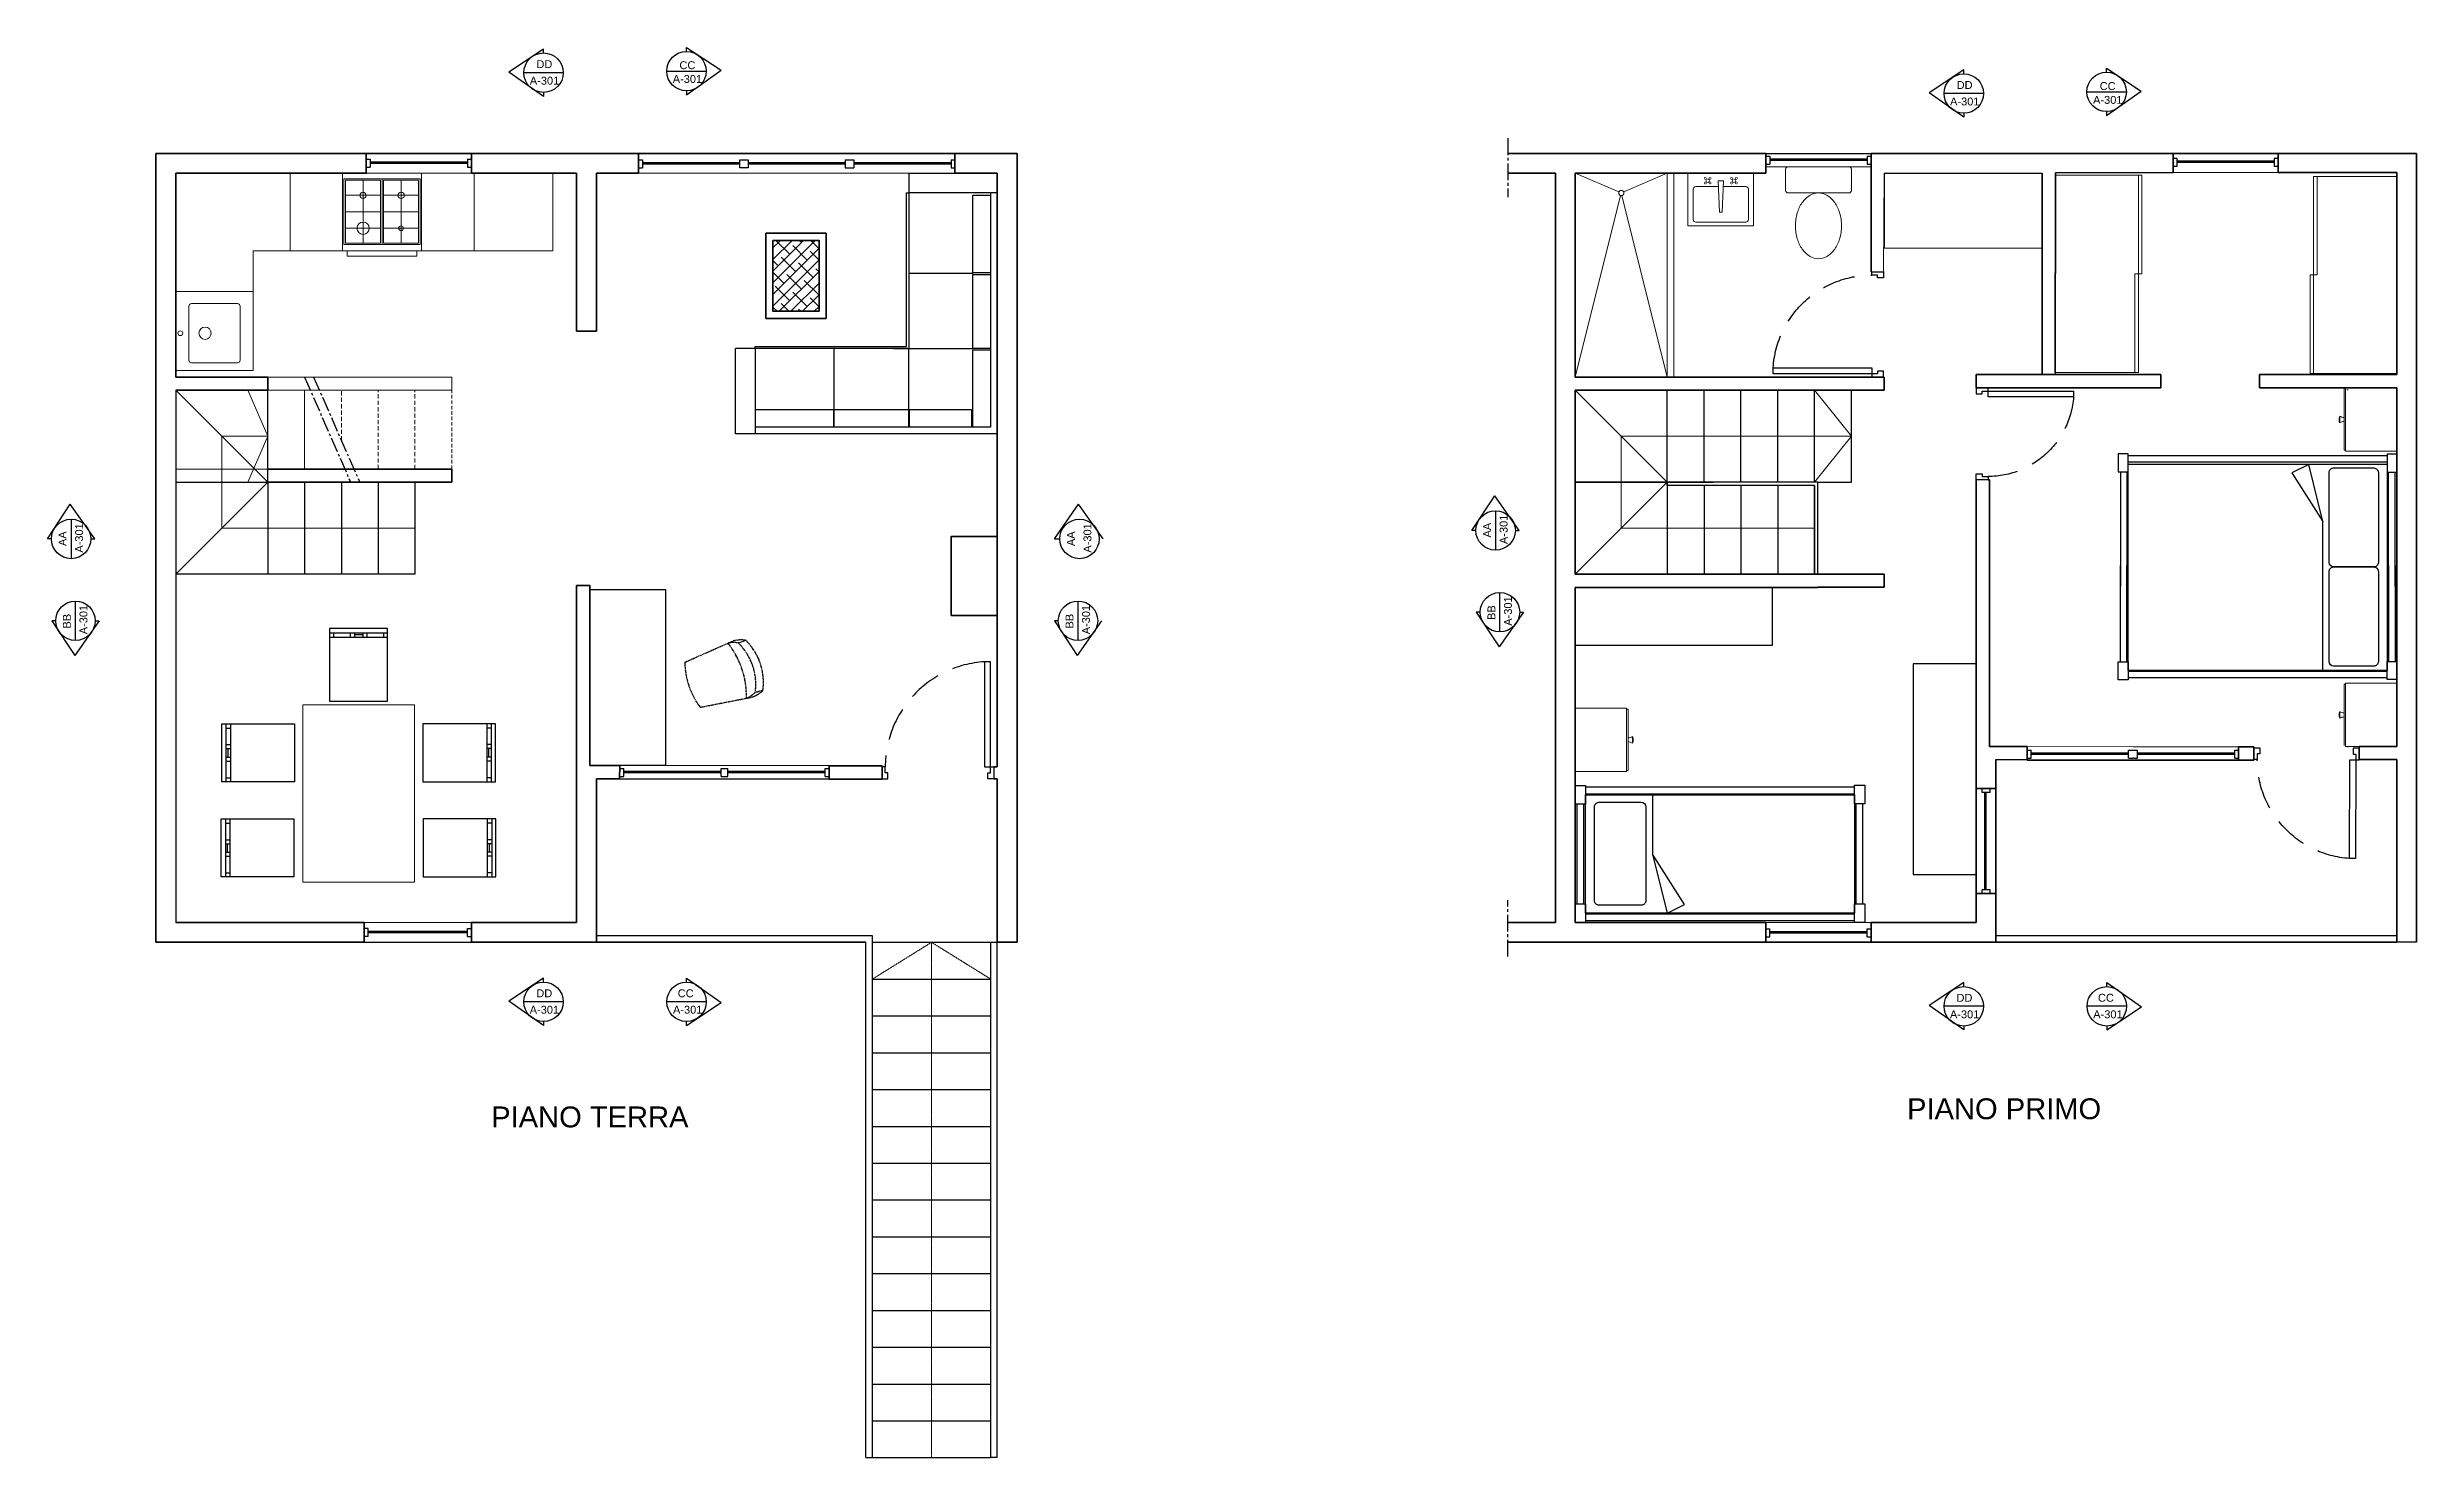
# Model space of a CAD drawing. Header units: millimetres. Extents: x 973 to 8173, y 576 to 2646.
# Drawn here: x 973 to 2775, y 1573 to 2646 of the extents above; entities that cross this region are included whole.
import ezdxf

# ---------------------------------------------------------------- set-up
doc = ezdxf.new("R2010")
doc.units = ezdxf.units.MM
doc.linetypes.add('CENTER2', pattern=[1.125, 0.75, -0.125, 0.125, -0.125])
doc.linetypes.add('HIDDEN', pattern=[0.375, 0.25, -0.125])
for name, color, linetype in [('A-ANNO-SCRN', 30, 'Continuous'), ('prospetti', 7, 'Continuous'), ('quote e robe', 3, 'Continuous'), ('SECT-SYMB', 6, 'Continuous'), ('struttura', 7, 'Continuous')]:
    doc.layers.add(name, color=color, linetype=linetype)
for name, color, linetype, lineweight in [('A-DOOR-FULL', 4, 'Continuous', 25), ('A-FLOR-OVHD', 3, 'HIDDEN', 18), ('A-FLOR-STRS', 4, 'Continuous', 25), ('A-FURN', 8, 'Continuous', 18), ('A-GLAZ-FULL', 4, 'Continuous', 25), ('A-WALL-FULL', 7, 'Continuous', 35), ('A-WALL-FULL-EXTR', 7, 'Continuous', 35), ('A-WALL-FULL-INTR', 7, 'Continuous', 35), ('quote', 3, 'Continuous', 18)]:
    doc.layers.add(name, color=color, linetype=linetype, lineweight=lineweight)
doc.styles.get("Standard").update_dxf_attribs({"font": 'Arial.ttf'})

# ---------------------------------------------------------------- blocks, each defined once
blk = doc.blocks.new('DOOR-80')
for points in [[(-0.07, 0.89), (-0.07, 0.09), (-0.025, 0.09), (-0.025, 0.89), (-0.07, 0.89)], [(-0.825, 0.09), (-0.85, 0.09), (-0.85, 0), (-0.805, 0), (-0.805, 0.045), (-0.825, 0.045), (-0.825, 0.09)], [(-0.025, 0.09), (0, 0.09), (0, 0), (-0.045, 0), (-0.045, 0.045), (-0.025, 0.045), (-0.025, 0.09)]]:
    blk.add_lwpolyline(points)
at = {"linetype": 'HIDDEN'}
blk.add_arc((-0.023, 0.089), 0.802, 93.3811, 179.9341, dxfattribs=at)
blk = doc.blocks.new('INOD')
for p, q in [((0.23, 0), (-0.23, 0)), ((-0.25, -0.02), (-0.25, -0.18)), ((0.25, -0.18), (0.25, -0.02)), ((-0.23, -0.2), (0.23, -0.2))]:
    blk.add_line(p, q)
blk.add_lwpolyline([(-0.175, -0.45, 0.07067), (-0.161, -0.549, 0.082314), (-0.124, -0.627, 0.106842), (-0.063, -0.683, 0.13438), (0, -0.7, 0.13438), (0.063, -0.683, 0.106842), (0.124, -0.627, 0.082314), (0.161, -0.549, 0.07067), (0.175, -0.45, 0.07067), (0.161, -0.351, 0.082314), (0.124, -0.273, 0.106842), (0.063, -0.217, 0.13438), (0, -0.2, 0.13438), (-0.063, -0.217, 0.106842), (-0.124, -0.273, 0.082314), (-0.161, -0.351, 0.07067)], format="xyb", close=True)
for centre, start, end in [((-0.23, -0.02), 90, 180), ((-0.23, -0.18), 180, 270), ((0.23, -0.02), 0, 90), ((0.23, -0.18), 270, 0)]:
    blk.add_arc(centre, 0.02, start, end)
blk = doc.blocks.new('DOOR-75')
for points in [[(-0.07, 0.84), (-0.07, 0.09), (-0.025, 0.09), (-0.025, 0.84), (-0.07, 0.84)], [(-0.775, 0.09), (-0.8, 0.09), (-0.8, 0), (-0.755, 0), (-0.755, 0.045), (-0.775, 0.045), (-0.775, 0.09)], [(-0.025, 0.09), (0, 0.09), (0, 0), (-0.045, 0), (-0.045, 0.045), (-0.025, 0.045), (-0.025, 0.09)]]:
    blk.add_lwpolyline(points)
at = {"linetype": 'HIDDEN'}
blk.add_arc((-0.023, 0.089), 0.752, 93.6181, 179.9249, dxfattribs=at)
blk = doc.blocks.new('DOOR-65')
for points in [[(-0.07, 0.74), (-0.07, 0.09), (-0.025, 0.09), (-0.025, 0.74), (-0.07, 0.74)], [(-0.675, 0.09), (-0.7, 0.09), (-0.7, 0), (-0.655, 0), (-0.655, 0.045), (-0.675, 0.045), (-0.675, 0.09)], [(-0.025, 0.09), (0, 0.09), (0, 0), (-0.045, 0), (-0.045, 0.045), (-0.025, 0.045), (-0.025, 0.09)]]:
    blk.add_lwpolyline(points)
at = {"linetype": 'HIDDEN'}
blk.add_arc((-0.022, 0.089), 0.653, 94.2076, 179.8995, dxfattribs=at)
blk = doc.blocks.new('A$C314E146F')
at = {"layer": 'struttura'}
for p, q in [((56.5, 93.5), (56.5, 50.2)), ((56.5, 50.2), (67.2, 6.9)), ((79.9, 13.3), (56.5, 50.2)), ((67.2, 6.9), (79.9, 13.3))]:
    blk.add_line(p, q, dxfattribs=at)
for points in [[(0, 100.4), (7.5, 100.4), (7.5, 86.6), (0, 86.6)], [(7.5, 93.5), (204.4, 93.5), (204.4, 6.9), (7.5, 6.9)], [(204.4, 100.7), (211.9, 100.7), (211.9, 86.9), (204.4, 86.9)], [(0, 13.7), (7.5, 13.7), (7.5, 0), (0, 0)], [(204.4, 13.7), (211.9, 13.7), (211.9, 0), (204.4, 0)]]:
    blk.add_lwpolyline(points, close=True, dxfattribs=at)
for points in [[(7.5, 99.3), (204.4, 99.3)], [(7.5, 94.3), (204.4, 94.3)], [(205.4, 86.9), (205.4, 13.7)], [(210.4, 86.9), (210.4, 13.7)], [(1.4, 13.7), (1.4, 86.6)], [(6.3, 13.7), (6.3, 86.6)], [(204.4, 6.2), (7.5, 6.2)], [(204.4, 1.3), (7.5, 1.3)]]:
    blk.add_lwpolyline(points, dxfattribs=at)
blk.add_lwpolyline([(14.1, 50.5), (14.1, 84.8, -0.432307), (17.6, 88.1), (48.1, 88.1, -0.414026), (51.6, 84.6), (51.6, 16.1, -0.419057), (48.2, 12.7), (17.5, 12.7, -0.423065), (14.1, 16.2), (14.1, 84.8)], format="xyb", dxfattribs=at)

msp = doc.modelspace()

# ---------------------------------------------------------------- hatches: boundary and pattern name
at = {"layer": 'A-ANNO-SCRN'}
h = msp.add_hatch(dxfattribs=at)
h.set_pattern_fill('ANSI38', color=3, scale=50)
h.set_pattern_definition([(45, (993.767, 1538.511), (-4.419417, 4.419417), []), (135, (993.767, 1538.511), (-13.258252, 4.419417), [15.625, -9.375])])
h.paths.add_polyline_path([(1524.5, 2445.3), (1559.6, 2445.3), (1559.6, 2499.2), (1524.5, 2499.2)])

# ---------------------------------------------------------------- linework, layer by layer
at = {"linetype": 'CENTER2', "ltscale": 17}
for p, q in [((2083.7, 2576.9), (2083.7, 2532.2)), ((2083.7, 1954.4), (2083.7, 1997.3))]:
    msp.add_line(p, q, dxfattribs=at)
at = {"color": 253}
for p, q in [((2279.9, 2565.3), (2359.9, 2565.3)), ((1213.6, 1965.3), (1295.2, 1965.3))]:
    msp.add_line(p, q, dxfattribs=at)
at = {"color": 3}
for p, q in [((1627.8, 2550.3), (1627.8, 2416.9)), ((2490, 2550.3), (2490, 2493.3)), ((2500.3, 2548.8), (2500, 2398.8)), ((1626.1, 2418.5), (1626.1, 2535.3)), ((1626.1, 2535.3), (1627.8, 2535.3)), ((1695.2, 2535.3), (1695.2, 2352.1)), ((1676.8, 2474.1), (1627.8, 2474.1)), ((1511, 2416.9), (1496, 2416.9)), ((1511, 2416.9), (1511, 2418.5)), ((1511, 2418.5), (1626.1, 2418.5)), ((1616.4, 2416.9), (1511, 2416.9)), ((1571.1, 2370.8), (1571, 2416.9)), ((1627.8, 2416.9), (1615, 2416.9)), ((1616.4, 2416.9), (1676.3, 2416.9)), ((1627.8, 2370.6), (1627.8, 2416.9)), ((1628.1, 2370.6), (1628.1, 2357.2)), ((1690.1, 2357.2), (1511, 2357.2)), ((1695.2, 2352.1), (1511, 2352.1)), ((2284.9, 2235.3), (2134.9, 2235.3)), ((2134.9, 2235.3), (2134.9, 2191.3)), ((2284.9, 2191.3), (2284.9, 2235.3)), ((1385.2, 2099.7), (1385.2, 2233.7)), ((1385.2, 2233.7), (1442.9, 2233.7)), ((1442.9, 2233.7), (1442.9, 2099.7)), ((1187.3, 2200.8), (1231.3, 2200.8)), ((1190.3, 2200.8), (1190.3, 2197.4)), ((1203, 2200.8), (1203, 2197.4)), ((1206.1, 2200.8), (1206.1, 2197.4)), ((1212.6, 2199.1), (1206.1, 2199.1)), ((1212.6, 2200.8), (1212.6, 2197.4)), ((1215.6, 2200.8), (1215.6, 2197.4)), ((1228.2, 2200.8), (1228.2, 2197.4)), ((1187.3, 2197.4), (1231.3, 2197.4)), ((2134.9, 2191.3), (2284.9, 2191.3)), ((1108.4, 2131.4), (1108.4, 2087.3)), ((1108.4, 2128.3), (1111.8, 2128.3)), ((1111.8, 2131.4), (1111.8, 2087.3)), ((1306.8, 2131.4), (1306.8, 2087.3)), ((1310.2, 2128.3), (1306.8, 2128.3)), ((1310.2, 2131.4), (1310.2, 2087.3)), ((2715.9, 2139.9), (2715.9, 2136.7)), ((1108.4, 2115.7), (1111.8, 2115.7)), ((1108.4, 2112.6), (1111.8, 2112.6)), ((1110.1, 2106.1), (1110.1, 2112.6)), ((1310.2, 2115.7), (1306.8, 2115.7)), ((1310.2, 2112.6), (1306.8, 2112.6)), ((1308.5, 2106.1), (1308.5, 2112.6)), ((1108.4, 2106.1), (1111.8, 2106.1)), ((1108.4, 2103), (1111.8, 2103)), ((1310.2, 2106.1), (1306.8, 2106.1)), ((1310.2, 2103), (1306.8, 2103)), ((1442.9, 2099.7), (1385.2, 2099.7)), ((1108.4, 2090.4), (1111.8, 2090.4)), ((1310.2, 2090.4), (1306.8, 2090.4)), ((1108, 2059.1), (1108, 2015)), ((1108, 2056), (1111.5, 2056)), ((1111.5, 2059), (1111.5, 2015)), ((1307.1, 2059), (1307.1, 2015)), ((1310.6, 2056), (1307.1, 2056)), ((1310.6, 2059.1), (1310.6, 2015)), ((1108, 2043.3), (1111.5, 2043.3)), ((1108, 2040.3), (1111.5, 2040.3)), ((1109.7, 2033.8), (1109.7, 2040.3)), ((1310.6, 2043.3), (1307.1, 2043.3)), ((1310.6, 2040.3), (1307.1, 2040.3)), ((1308.8, 2033.8), (1308.8, 2040.3)), ((1108, 2033.8), (1111.5, 2033.8)), ((1108, 2030.7), (1111.5, 2030.7)), ((1310.6, 2033.8), (1307.1, 2033.8)), ((1310.6, 2030.7), (1307.1, 2030.7)), ((1108, 2018.1), (1111.5, 2018.1)), ((1310.6, 2018.1), (1307.1, 2018.1)), ((1600.2, 1970.3), (1390.2, 1970.3)), ((2454.9, 1970.4), (2759.9, 1970.4))]:
    msp.add_line(p, q, dxfattribs=at)
at = {"color": 7}
for p, q in [((2369.8, 2550.3), (2490, 2550.3)), ((2500, 2398.8), (2500, 2397.1)), ((1070.2, 2385.3), (1070.2, 2325.3)), ((2454.9, 2104.3), (2478.7, 2104.3)), ((1690.2, 1965.3), (1695.2, 1965.3)), ((2774.9, 1965.3), (2759.9, 1965.3)), ((1595.2, 1573.3), (1600.2, 1573.3)), ((1695.2, 1573.3), (1690.2, 1573.3))]:
    msp.add_line(p, q, dxfattribs=at)
at = {"color": 7, "true_color": 0xffffff}
msp.add_line((1690.1, 2535.3), (1690.1, 2357.2), dxfattribs=at)
for p, q in [((1375.2, 2430.3), (1375.2, 2430.3)), ((1070.2, 2325.3), (1070.2, 1980.3))]:
    msp.add_line(p, q)
at = {"color": 3, "linetype": 'CENTER2', "ltscale": 15}
for p, q in [((1168.2, 2395.3), (1203.2, 2315.3)), ((1175, 2395.3), (1210.2, 2315.3))]:
    msp.add_line(p, q, dxfattribs=at)
at = {"color": 3, "linetype": 'CENTER2'}
for p, q in [((1457.5, 2178.3), (1493.9, 2194.4)), ((1503.9, 2194.9), (1498.2, 2192.9)), ((1469.2, 2144.1), (1508.2, 2151.7)), ((1516.8, 2156.8), (1511.1, 2155.3))]:
    msp.add_line(p, q, dxfattribs=at)
at = {"color": 3}
for points in [[(1627.8, 2550.3), (1695.2, 2550.3), (1695.2, 2535.3), (1627.8, 2535.3)], [(1511, 2416.9), (1511, 2352.1), (1496, 2352.1), (1496, 2416.9)], [(1628.1, 2370.6), (1675.6, 2370.6), (1675.6, 2357.2), (1628.1, 2357.2)], [(1187.3, 2204), (1187.3, 2148.7), (1231.3, 2148.7), (1231.3, 2204), (1187.3, 2204)], [(1105.2, 2131.4), (1160.5, 2131.4), (1160.5, 2087.3), (1105.2, 2087.3), (1105.2, 2131.4)], [(1313.4, 2131.4), (1258.1, 2131.4), (1258.1, 2087.3), (1313.4, 2087.3), (1313.4, 2131.4)], [(1104.9, 2059.1), (1160.1, 2059.1), (1160.1, 2015), (1104.9, 2015), (1104.9, 2059.1)], [(1313.7, 2059.1), (1258.5, 2059.1), (1258.5, 2015), (1313.7, 2015), (1313.7, 2059.1)]]:
    msp.add_lwpolyline(points, dxfattribs=at)
for points in [[(1690.1, 2474.5), (1676.7, 2474.5), (1676.7, 2533.7), (1690.1, 2533.7)], [(1690.1, 2416.9), (1676.7, 2416.9), (1676.7, 2473.3), (1690.1, 2473.3)], [(1690.1, 2357.2), (1676.7, 2357.2), (1676.7, 2415.9), (1690.1, 2415.9)], [(1570.5, 2370.6), (1570.5, 2357.2), (1511.3, 2357.2), (1511.3, 2370.6)], [(1627.7, 2370.6), (1627.7, 2357.2), (1571.2, 2357.2), (1571.2, 2370.6)]]:
    msp.add_lwpolyline(points, close=True, dxfattribs=at)
at = {"color": 3, "linetype": 'CENTER2'}
for centre, radius, start, end in [((1494.4, 2171), 22.3, 80.1665, 100.6897), ((1439, 2152.3), 65.4, 358.888, 38.3691), ((1500.1, 2173), 22.3, 80.1665, 106.0903), ((1467.4, 2161.4), 44.1, 352.1221, 45.637), ((1472.5, 2163), 44.8, 352.0125, 45.4416), ((1515.3, 2179), 57.8, 180.745, 217.1749), ((1495.8, 2171.6), 22.3, 292.6223, 313.2063), ((1501.6, 2173), 22.3, 287.2825, 313.2063)]:
    msp.add_arc(centre, radius, start, end, dxfattribs=at)
at = {"layer": 'A-FLOR-OVHD', "linetype": 'ByBlock'}
for p, q in [((1215.2, 2550.3), (1295.2, 2550.3)), ((1140.2, 2395.3), (1280.2, 2395.3)), ((1140.2, 2385.3), (1280.2, 2385.3)), ((1168.2, 2325.3), (1168.2, 2385.3)), ((1280.2, 2395.3), (1280.2, 2385.3)), ((2344.9, 2350.3), (2316.9, 2385.3)), ((1105.2, 2280.3), (1105.2, 2350.3)), ((1105.2, 2350.3), (1140.2, 2350.3)), ((2169.9, 2280.3), (2169.9, 2350.3)), ((2169.9, 2350.3), (2344.9, 2350.3)), ((2344.9, 2350.3), (2316.9, 2315.3)), ((1140.2, 2325.3), (1070.2, 2325.3)), ((1252.2, 2280.3), (1105.2, 2280.3)), ((2316.9, 2280.3), (2169.9, 2280.3))]:
    msp.add_line(p, q, dxfattribs=at)
at = {"layer": 'A-FLOR-OVHD'}
msp.add_line((1215.6, 2550.3), (1295.9, 2550.3), dxfattribs=at)
at = {"layer": 'A-FLOR-OVHD', "color": 253, "linetype": 'ByBlock'}
for p, q in [((1422.3, 2550.3), (1502.6, 2550.3)), ((1502.6, 2550.3), (1582.6, 2550.3)), ((1582.6, 2550.3), (1663, 2550.3)), ((2279.9, 2555.3), (2359.9, 2555.3)), ((2669.6, 2550.9), (2588.6, 2550.9)), ((2478.7, 2114.3), (2559.4, 2113.9)), ((2559.4, 2113.9), (2639.4, 2113.9)), ((1408, 2099.7), (1567, 2099.7)), ((1213.6, 1980.3), (1295.2, 1980.3)), ((2279.9, 1980.3), (2359.9, 1980.3))]:
    msp.add_line(p, q, dxfattribs=at)
at = {"layer": 'A-FLOR-OVHD', "color": 3, "ltscale": 13}
for p, q in [((1196.2, 2347.1), (1196.2, 2385.3)), ((1224.2, 2325.3), (1224.2, 2385.3)), ((1252.2, 2325.3), (1252.2, 2385.3))]:
    msp.add_line(p, q, dxfattribs=at)
at = {"layer": 'A-FLOR-OVHD', "ltscale": 11}
msp.add_line((1280.2, 2325.3), (1280.2, 2385.3), dxfattribs=at)
at = {"layer": 'A-FLOR-OVHD', "color": 253}
msp.add_line((2439.9, 2002.3), (2439.9, 2082.3), dxfattribs=at)
at = {"layer": 'A-FLOR-OVHD', "linetype": 'ByBlock'}
for points in [[(1140.2, 2350.3), (1125.1, 2385.3)], [(1140.2, 2350.3), (1125.1, 2315.3)]]:
    msp.add_lwpolyline(points, dxfattribs=at)
at = {"layer": 'A-FLOR-OVHD'}
for points in [[(1690.2, 1937.3), (1645.2, 1965.3), (1600.2, 1937.3)], [(1645.2, 1573.3), (1645.2, 1965.3)]]:
    msp.add_lwpolyline(points, dxfattribs=at)
at = {"layer": 'A-FLOR-STRS', "linetype": 'ByBlock', "ltscale": 0.001}
for q in [(1070.2, 2385.3), (1140.2, 2385.3)]:
    msp.add_line((1140.2, 2315.3), q, dxfattribs=at)
at = {"layer": 'A-FLOR-STRS'}
for p, q in [((2204.9, 2315.3), (2134.9, 2385.3)), ((2204.9, 2315.3), (2204.9, 2385.3)), ((2232.9, 2315.3), (2232.9, 2385.3)), ((2260.9, 2315.3), (2260.9, 2385.3)), ((2288.9, 2315.3), (2288.9, 2385.3)), ((2316.9, 2315.3), (2316.9, 2385.3)), ((2344.9, 2315.3), (2344.9, 2385.3)), ((2204.9, 2315.3), (2134.9, 2315.3)), ((2134.9, 2315.3), (2239.8, 2315.3)), ((2204.9, 2315.3), (2134.9, 2245.3)), ((2204.9, 2315.3), (2204.9, 2245.3)), ((2204.9, 2312.8), (2204.9, 2315.3)), ((2232.9, 2312.8), (2232.9, 2245.3)), ((2260.9, 2312.8), (2260.9, 2245.3)), ((2288.9, 2312.8), (2288.9, 2245.3)), ((2316.9, 2312.8), (2316.9, 2245.3)), ((2319.4, 2315.3), (2344.9, 2315.3)), ((1600.2, 1965.3), (1690.2, 1965.3)), ((1600.2, 1937.3), (1690.2, 1937.3)), ((1600.2, 1909.3), (1690.2, 1909.3)), ((1600.2, 1881.3), (1690.2, 1881.3)), ((1600.2, 1853.3), (1690.2, 1853.3)), ((1600.2, 1825.3), (1690.2, 1825.3)), ((1600.2, 1797.3), (1690.2, 1797.3)), ((1600.2, 1769.3), (1690.2, 1769.3)), ((1600.2, 1741.3), (1690.2, 1741.3)), ((1600.2, 1713.3), (1690.2, 1713.3)), ((1600.2, 1685.3), (1690.2, 1685.3)), ((1600.2, 1657.3), (1690.2, 1657.3)), ((1600.2, 1629.3), (1690.2, 1629.3)), ((1600.2, 1601.3), (1690.2, 1601.3)), ((1600.2, 1573.3), (1690.2, 1573.3))]:
    msp.add_line(p, q, dxfattribs=at)
at = {"layer": 'A-FLOR-STRS', "linetype": 'ByBlock'}
for p, q in [((1070.2, 2315.3), (1140.2, 2315.3)), ((1140.2, 2315.3), (1140.2, 2245.3)), ((1168.2, 2315.3), (1168.2, 2245.3)), ((1196.2, 2315.3), (1196.2, 2245.3)), ((1224.2, 2315.3), (1224.2, 2245.3)), ((1252.2, 2315.3), (1252.2, 2245.3)), ((1252.2, 2245.3), (1070.2, 2245.3))]:
    msp.add_line(p, q, dxfattribs=at)
at = {"layer": 'A-FLOR-STRS', "linetype": 'ByBlock', "ltscale": 15}
msp.add_line((1140.2, 2315.3), (1070.2, 2245.3), dxfattribs=at)
at = {"layer": 'A-FLOR-STRS', "color": 3}
for p, q in [((1595.2, 1573.3), (1595.2, 1965.3)), ((1600.2, 1573.3), (1600.2, 1970.3)), ((1690.2, 1573.3), (1690.2, 1965.3)), ((1695.2, 1573.3), (1695.2, 1965.3))]:
    msp.add_line(p, q, dxfattribs=at)
at = {"layer": 'A-FLOR-STRS'}
for points in [[(2319.4, 2245.3), (2319.4, 2315.3), (2204.9, 2315.3)], [(2316.9, 2245.3), (2316.9, 2312.8), (2204.9, 2312.8)]]:
    msp.add_lwpolyline(points, dxfattribs=at)
at = {"layer": 'A-FURN', "color": 3}
for p, q in [((1070.2, 2550.3), (1070.2, 2497.3)), ((1129.2, 2550.3), (1070.2, 2550.3)), ((1070.2, 2550.3), (1070.2, 2497.3)), ((1129.2, 2550.3), (1357.2, 2550.3)), ((1157.2, 2550.3), (1157.2, 2491.3)), ((1197.2, 2550.3), (1197.2, 2491.3)), ((1198.2, 2496), (1198.2, 2546)), ((1227.2, 2546), (1198.2, 2546)), ((1199.4, 2497), (1199.4, 2545)), ((1226, 2545), (1199.4, 2545)), ((1212.7, 2521), (1212.7, 2545)), ((1226, 2545), (1226, 2497)), ((1227.2, 2546), (1227.2, 2496)), ((1227.2, 2546), (1256.2, 2546)), ((1228.4, 2545), (1228.4, 2497)), ((1228.4, 2545), (1254.8, 2545)), ((1241.7, 2545), (1241.7, 2497)), ((1254.8, 2545), (1254.8, 2497)), ((1256.2, 2546), (1256.2, 2496)), ((1257.2, 2550.3), (1257.2, 2491.3)), ((1297.2, 2550.3), (1297.2, 2491.3)), ((1357.2, 2491.3), (1357.2, 2550.3)), ((2168.1, 2536.1), (2134.9, 2550.3)), ((2171.8, 2536.1), (2204.9, 2550.3)), ((2204.9, 2550.3), (2204.9, 2395.3)), ((2209.9, 2550.3), (2209.9, 2395.3)), ((2220.5, 2550.3), (2220.5, 2510.3)), ((2270.5, 2510.3), (2270.5, 2550.3)), ((2370, 2550.3), (2490, 2550.3)), ((2370, 2493.3), (2370, 2550.3)), ((2566, 2548.8), (2500.3, 2548.8)), ((2566, 2473.8), (2566, 2548.8)), ((2759.9, 2547.9), (2696.6, 2547.9)), ((2759.9, 2397.9), (2759.9, 2547.9)), ((1212.7, 2533.5), (1199.4, 2533.5)), ((1212.7, 2533.5), (1226, 2533.5)), ((1228.4, 2533.5), (1254.8, 2533.5)), ((2169.4, 2533.4), (2134.9, 2395.3)), ((2204.9, 2395.3), (2170.4, 2533.4)), ((2224.6, 2538.1), (2224.6, 2515.1)), ((2243.8, 2540.1), (2226.6, 2540.1)), ((2264.6, 2540.1), (2247.4, 2540.1)), ((2266.6, 2515.1), (2266.6, 2538.1)), ((1212.7, 2521), (1199.4, 2521)), ((1212.7, 2508.5), (1199.4, 2508.5)), ((1212.7, 2521), (1226, 2521)), ((1212.7, 2521), (1212.7, 2497)), ((1212.7, 2508.5), (1226, 2508.5)), ((1228.4, 2521), (1254.8, 2521)), ((1228.4, 2508.5), (1254.8, 2508.5)), ((2220.5, 2510.3), (2270.5, 2510.3)), ((2226.6, 2513.1), (2264.6, 2513.1)), ((1070.2, 2497.3), (1070.2, 2460.3)), ((1070.2, 2497.3), (1070.2, 2460.3)), ((1129.2, 2491.3), (1157.2, 2491.3)), ((1129.2, 2491.3), (1129.2, 2454.3)), ((1157.2, 2491.3), (1197.2, 2491.3)), ((1197.2, 2491.3), (1257.2, 2491.3)), ((1256.2, 2496), (1198.2, 2496)), ((1226, 2497), (1199.4, 2497)), ((1200.7, 2491.3), (1200.7, 2487.1)), ((1254.8, 2497), (1228.4, 2497)), ((1253.6, 2487.1), (1253.6, 2491.3)), ((1257.2, 2491.3), (1297.2, 2491.3)), ((1297.2, 2491.3), (1357.2, 2491.3)), ((2490, 2493.3), (2370, 2493.3)), ((1200.7, 2487.1), (1253.6, 2487.1)), ((2693.9, 2472.9), (2693.9, 2397.9)), ((1070.2, 2460.3), (1070.2, 2400.3)), ((1070.2, 2460.3), (1129.2, 2460.3)), ((1070.2, 2460.3), (1070.2, 2400.3)), ((1129.2, 2454.3), (1129.2, 2400.3)), ((1080.2, 2449.1), (1080.2, 2408.1)), ((1117.2, 2451.1), (1082.2, 2451.1)), ((1119.2, 2408.1), (1119.2, 2449.1)), ((1070.2, 2400.3), (1129.2, 2400.3)), ((1082.2, 2406.1), (1117.2, 2406.1)), ((2500, 2398.8), (2563.3, 2398.8)), ((2693.9, 2397.9), (2759.9, 2397.9)), ((2719.9, 2386.4), (2719.9, 2339.6)), ((2720.9, 2387), (2720.9, 2339)), ((2720.9, 2387), (2759.9, 2387)), ((2759.9, 2387), (2759.9, 2339)), ((2715.9, 2364.5), (2716.4, 2365.5)), ((2715.9, 2364.5), (2715.9, 2361.3)), ((2715.9, 2361.3), (2716.4, 2360.5)), ((2716.4, 2365.5), (2716.4, 2360.5)), ((2719.9, 2339.6), (2720.9, 2339.6)), ((2720.9, 2339), (2759.9, 2339)), ((1166.8, 2011), (1166.8, 2146)), ((1166.8, 2146), (1251.8, 2146)), ((1251.8, 2146), (1251.8, 2011)), ((2719.9, 2114.9), (2719.9, 2161.7)), ((2719.9, 2161.7), (2720.9, 2161.7)), ((2720.9, 2114.3), (2720.9, 2162.3)), ((2720.9, 2162.3), (2759.9, 2162.3)), ((2759.9, 2114.3), (2759.9, 2162.3)), ((2173.9, 2143.3), (2134.9, 2143.3)), ((2134.9, 2095.3), (2134.9, 2143.3)), ((2173.9, 2095.3), (2173.9, 2143.3)), ((2175, 2142.7), (2173.9, 2142.7)), ((2175, 2095.9), (2175, 2142.7)), ((2715.9, 2139.9), (2716.4, 2140.8)), ((2715.9, 2136.7), (2716.4, 2135.8)), ((2716.4, 2135.8), (2716.4, 2140.8)), ((2178.5, 2116.8), (2178.5, 2121.8)), ((2179, 2120.9), (2178.5, 2121.8)), ((2179, 2117.7), (2178.5, 2116.8)), ((2179, 2117.7), (2179, 2120.9)), ((2720.9, 2114.3), (2759.9, 2114.3)), ((2173.9, 2095.3), (2134.9, 2095.3)), ((2173.9, 2095.9), (2175, 2095.9)), ((1251.8, 2011), (1166.8, 2011))]:
    msp.add_line(p, q, dxfattribs=at)
at = {"layer": 'A-FURN', "color": 0}
msp.add_line((2369.8, 2550.3), (2369.4, 2475.3), dxfattribs=at)
at = {"layer": 'A-FURN'}
for p, q in [((2722.8, 2385.6), (2721.8, 2385.6)), ((2722.8, 2114.1), (2721.8, 2114.1))]:
    msp.add_line(p, q, dxfattribs=at)
at = {"layer": 'A-FURN', "linetype": 'ByBlock'}
msp.add_line((1260.2, 2325.3), (1200.2, 2325.3), dxfattribs=at)
at = {"layer": 'A-FURN', "linetype": 'HIDDEN'}
msp.add_line((2774.9, 2182.8), (2774.9, 2032.8), dxfattribs=at)
at = {"layer": 'A-FURN', "color": 3, "const_width": 0.5}
for points in [[(2234.5, 2546.4, 1), (2233, 2546.4, 1)], [(2234.5, 2542.9, -1), (2233, 2542.9, -1)], [(2234.4, 2544.6, 1), (2236.9, 2544.6, 1)], [(2237.4, 2547.1, 1), (2237.4, 2545.6, 1)], [(2237.4, 2542.2, -1), (2237.4, 2543.7, -1)], [(2254.5, 2546.4, 1), (2253, 2546.4, 1)], [(2254.5, 2542.9, -1), (2253, 2542.9, -1)], [(2254.4, 2544.6, 1), (2256.9, 2544.6, 1)], [(2257.4, 2547.1, 1), (2257.4, 2545.6, 1)], [(2257.4, 2542.2, -1), (2257.4, 2543.7, -1)]]:
    msp.add_lwpolyline(points, format="xyb", close=True, dxfattribs=at)
at = {"layer": 'A-FURN', "color": 3}
for points in [[(2244.6, 2520.6), (2246.6, 2520.6), (2247.6, 2544.6), (2243.6, 2544.6)], [(2566, 2548.8), (2563.3, 2548.8), (2563.3, 2473.8), (2566, 2473.8)], [(2699.3, 2547.9), (2696.6, 2547.9), (2696.6, 2472.9), (2699.3, 2472.9)], [(2563.3, 2473.8), (2560.6, 2473.8), (2560.6, 2398.8), (2563.3, 2398.8)], [(2696.6, 2472.9), (2693.9, 2472.9), (2693.9, 2397.9), (2696.6, 2397.9)]]:
    msp.add_lwpolyline(points, close=True, dxfattribs=at)
for centre, radius in [((1212.7, 2533.5), 2.43), ((1241.7, 2533.5), 2.43), ((2169.9, 2535.3), 2), ((1212.7, 2508.5), 4.68), ((1241.7, 2508.5), 1.8), ((1092.5, 2428.6), 4.65), ((1073.7, 2428.6), 1.83)]:
    msp.add_circle(centre, radius, dxfattribs=at)
for centre, radius, start, end in [((2226.6, 2538.1), 2, 90, 180), ((2264.6, 2538.1), 2, 0, 90), ((2226.6, 2515.1), 2, 180, 270), ((2264.6, 2515.1), 2, 270, 0), ((1082.2, 2449.1), 2, 90, 180), ((1117.2, 2449.1), 2, 0, 90), ((1082.2, 2408.1), 2, 180, 270), ((1117.2, 2408.1), 2, 270, 0), ((2722.6, 2380), 15.8, 246.6719, 259.9369), ((2722.6, 2346), 15.8, 100.0631, 113.3281), ((2722.6, 2155.3), 15.8, 246.6719, 259.9369), ((2722.6, 2121.3), 15.8, 100.0631, 113.3281), ((2172.2, 2136.3), 15.8, 280.0631, 293.3281), ((2172.2, 2102.3), 15.8, 66.6719, 79.9369)]:
    msp.add_arc(centre, radius, start, end, dxfattribs=at)
at = {"layer": 'A-GLAZ-FULL'}
for p, q in [((1215.2, 2561), (1218.2, 2561)), ((1292.2, 2561), (1295.2, 2561)), ((1422.3, 2560.4), (1425.3, 2560.4)), ((1502.3, 2560.4), (1502.6, 2560.4)), ((1579.6, 2560.4), (1582.6, 2560.4)), ((1582.6, 2560.4), (1583, 2560.4)), ((1583, 2560.4), (1586, 2560.4)), ((1660, 2560.4), (1663, 2560.4)), ((2279.9, 2563.3), (2282.9, 2563.3)), ((2282.9, 2561.3), (2356.9, 2561.3)), ((2282.9, 2560.3), (2356.9, 2560.3)), ((2356.9, 2563.3), (2359.9, 2563.3)), ((2592.6, 2561.5), (2589.6, 2561.5)), ((2666.6, 2559.5), (2592.6, 2559.5)), ((2669.6, 2561.5), (2666.6, 2561.5)), ((1215.2, 2555), (1218.2, 2555)), ((1218.2, 2559), (1292.2, 2559)), ((1218.2, 2558), (1292.2, 2558)), ((1292.2, 2555), (1295.2, 2555)), ((1422.3, 2554.4), (1425.3, 2554.4)), ((1425.3, 2558.4), (1499.3, 2558.4)), ((1425.3, 2557.4), (1499.3, 2557.4)), ((1502.3, 2554.4), (1502.6, 2554.4)), ((1505.6, 2558.4), (1579.6, 2558.4)), ((1505.6, 2557.4), (1579.6, 2557.4)), ((1579.6, 2554.4), (1582.6, 2554.4)), ((1582.6, 2554.4), (1583, 2554.4)), ((1583, 2554.4), (1586, 2554.4)), ((1586, 2558.4), (1660, 2558.4)), ((1586, 2557.4), (1660, 2557.4)), ((1660, 2554.4), (1663, 2554.4)), ((2279.9, 2557.3), (2282.9, 2557.3)), ((2356.9, 2557.3), (2359.9, 2557.3)), ((2592.6, 2555.5), (2589.6, 2555.5)), ((2666.6, 2558.5), (2592.6, 2558.5)), ((2669.6, 2555.5), (2666.6, 2555.5)), ((2478.7, 2111.4), (2481.7, 2111.4)), ((2481.7, 2109.4), (2555.7, 2109.4)), ((2555.7, 2111.4), (2558.7, 2111.4)), ((2558.7, 2111.4), (2559.7, 2111.4)), ((2559.7, 2111.4), (2562.7, 2111.4)), ((2562.7, 2109.4), (2636.7, 2109.4)), ((2636.7, 2111.4), (2639.4, 2111.4)), ((1408.1, 2097.5), (1411.1, 2097.5)), ((1408.1, 2091.5), (1411.1, 2091.5)), ((1411.1, 2095.5), (1485.1, 2095.5)), ((1411.1, 2094.5), (1485.1, 2094.5)), ((1485.1, 2097.5), (1488.1, 2097.5)), ((1485.1, 2091.5), (1488.1, 2091.5)), ((1487.2, 2097.5), (1490.2, 2097.5)), ((1487.2, 2091.5), (1490.2, 2091.5)), ((1490.2, 2095.5), (1564.2, 2095.5)), ((1490.2, 2094.5), (1564.2, 2094.5)), ((1564.2, 2097.5), (1567.2, 2097.5)), ((1564.2, 2091.5), (1567.2, 2091.5)), ((2478.7, 2105.4), (2481.7, 2105.4)), ((2481.7, 2108.4), (2555.7, 2108.4)), ((2555.7, 2105.4), (2558.7, 2105.4)), ((2559.7, 2105.4), (2558.7, 2105.4)), ((2559.7, 2105.4), (2562.7, 2105.4)), ((2562.7, 2108.4), (2636.7, 2108.4)), ((2636.7, 2105.4), (2639.4, 2105.4)), ((2444.4, 2079.3), (2444.4, 2082.3)), ((2446.4, 2005.3), (2446.4, 2079.3)), ((2447.4, 2005.3), (2447.4, 2079.3)), ((2450.4, 2079.3), (2450.4, 2082.3)), ((2444.4, 2002.3), (2444.4, 2005.3)), ((2450.4, 2002.3), (2450.4, 2005.3)), ((1216.6, 1975.7), (1213.6, 1975.7)), ((1216.6, 1969.7), (1213.6, 1969.7)), ((1216.6, 1973.7), (1292.2, 1973.7)), ((1216.6, 1972.7), (1292.2, 1972.7)), ((1292.2, 1975.7), (1295.2, 1975.7)), ((1292.2, 1969.7), (1295.2, 1969.7)), ((2279.9, 1975.5), (2282.9, 1975.5)), ((2279.9, 1969.5), (2282.9, 1969.5)), ((2282.9, 1973.5), (2356.9, 1973.5)), ((2282.9, 1972.5), (2356.9, 1972.5)), ((2356.9, 1975.5), (2359.9, 1975.5)), ((2356.9, 1969.5), (2359.9, 1969.5))]:
    msp.add_line(p, q, dxfattribs=at)
at = {"layer": 'A-GLAZ-FULL', "ltscale": 0.001}
for p, q in [((1218.2, 2561), (1218.2, 2555)), ((1292.2, 2561), (1292.2, 2555)), ((1425.3, 2560.4), (1425.3, 2554.4)), ((1579.6, 2560.4), (1579.6, 2554.4)), ((1586, 2560.4), (1586, 2554.4)), ((1660, 2560.4), (1660, 2554.4)), ((2282.9, 2563.3), (2282.9, 2557.3)), ((2356.9, 2563.3), (2356.9, 2557.3)), ((2592.6, 2561.5), (2592.6, 2555.5)), ((2666.6, 2561.5), (2666.6, 2555.5)), ((2481.7, 2105.4), (2481.7, 2111.4)), ((2555.7, 2105.4), (2555.7, 2111.4)), ((2562.7, 2105.4), (2562.7, 2111.4)), ((2636.7, 2105.4), (2636.7, 2111.4)), ((1411.1, 2091.5), (1411.1, 2097.5)), ((1485.1, 2091.5), (1485.1, 2097.5)), ((1490.2, 2091.5), (1490.2, 2097.5)), ((1564.2, 2091.5), (1564.2, 2097.5)), ((2450.4, 2079.3), (2444.4, 2079.3)), ((2450.4, 2005.3), (2444.4, 2005.3)), ((1216.6, 1969.7), (1216.6, 1975.7)), ((1292.2, 1969.7), (1292.2, 1975.7)), ((2282.9, 1969.5), (2282.9, 1975.5)), ((2356.9, 1969.5), (2356.9, 1975.5))]:
    msp.add_line(p, q, dxfattribs=at)
at = {"layer": 'A-GLAZ-FULL'}
for points in [[(1502.3, 2554.4), (1499.3, 2554.4), (1499.3, 2560.4), (1502.3, 2560.4)], [(1502.6, 2560.4), (1505.6, 2560.4), (1505.6, 2554.4), (1502.6, 2554.4)]]:
    msp.add_lwpolyline(points, dxfattribs=at)
at = {"layer": 'A-WALL-FULL'}
for p, q in [((2439.9, 2397.1), (2439.9, 2387.1)), ((2449.9, 2317.1), (2448.9, 2317.1))]:
    msp.add_line(p, q, dxfattribs=at)
at = {"layer": 'A-WALL-FULL-EXTR', "linetype": 'ByBlock'}
for p, q in [((1055.2, 1965.3), (1055.2, 2565.3)), ((1070.2, 2395.3), (1070.2, 2550.3))]:
    msp.add_line(p, q, dxfattribs=at)
at = {"layer": 'A-WALL-FULL-EXTR'}
for p, q in [((1055.2, 2565.3), (1215.2, 2565.3)), ((1215.2, 2550.3), (1215.2, 2565.3)), ((1295.2, 2565.3), (1295.2, 2550.3)), ((1295.2, 2565.3), (1375.2, 2565.3)), ((1375.2, 2565.3), (1390.2, 2565.3)), ((1422.3, 2565.3), (1390.2, 2565.3)), ((1422.3, 2550.3), (1422.3, 2565.3)), ((1663, 2565.3), (1663, 2550.3)), ((1663, 2565.3), (1710.2, 2565.3)), ((1710.2, 1965.3), (1710.2, 2565.3)), ((2083.7, 2565.3), (2279.9, 2565.3)), ((2279.9, 2550.3), (2279.9, 2565.3)), ((2439.9, 2565.3), (2454.9, 2565.3)), ((2589.6, 2550.9), (2589.6, 2565.3)), ((2669.6, 2550.9), (2669.6, 2565.3)), ((2774.9, 2395.3), (2774.9, 2565.3)), ((1070.2, 2550.3), (1215.2, 2550.3)), ((1070.2, 2550.3), (1215.6, 2550.3)), ((1295.2, 2550.3), (1375.2, 2550.3)), ((1375.2, 2430.3), (1375.2, 2550.3)), ((1390.2, 2550.3), (1422.3, 2550.3)), ((1695.2, 2550.3), (1663, 2550.3)), ((2083.7, 2550.3), (2119.9, 2550.3)), ((2119.9, 1980.3), (2119.9, 2550.3)), ((2134.9, 2550.3), (2279.9, 2550.3)), ((2490.1, 2550.4), (2490.1, 2397.1)), ((2669.6, 2550.9), (2759.9, 2550.9)), ((2759.9, 2397.1), (2759.9, 2550.9)), ((1375.2, 2430.3), (1390.2, 2430.3)), ((2439.9, 2397.1), (2580.3, 2397.1)), ((2580.3, 2397.1), (2580.3, 2387.1)), ((2655.3, 2397.1), (2759.9, 2397.1)), ((2655.3, 2397.1), (2655.3, 2387.1)), ((2134.9, 2245.3), (2134.9, 2385.3)), ((2439.9, 2387.1), (2580.3, 2387.1)), ((2655.3, 2387.1), (2759.9, 2387.1)), ((2759.9, 2114.3), (2759.9, 2387.1)), ((2774.9, 2245.3), (2774.9, 2395.3)), ((2439.9, 2317.1), (2439.9, 2104.3)), ((2449.9, 2317.1), (2449.9, 2114.3)), ((2134.9, 1980.3), (2134.9, 2235.3)), ((2319.4, 2245.3), (2369.9, 2245.3)), ((2369.9, 2235.4), (2319.4, 2235.4)), ((2369.9, 2245.3), (2369.9, 2235.4)), ((2774.9, 1965.3), (2774.9, 2245.3)), ((2478.7, 2114.3), (2449.9, 2114.3)), ((2478.7, 2114.3), (2478.7, 2104.3)), ((2639.4, 2113.9), (2639.4, 2103.9)), ((2639.4, 2113.9), (2651.2, 2113.9)), ((2651.2, 2103.9), (2651.2, 2113.9)), ((2759.9, 2114.3), (2731.2, 2114.3)), ((2731.2, 2114.3), (2731.2, 2104.3)), ((1375.2, 1980.3), (1375.2, 2100.3)), ((1407.9, 2099.7), (1385.2, 2099.7)), ((2439.9, 1980.3), (2439.9, 2104.3)), ((2639.4, 2103.9), (2651.2, 2103.9)), ((2731.2, 2104.3), (2759.9, 2104.3)), ((2759.9, 1965.3), (2759.9, 2104.3)), ((1407.9, 2089.7), (1390.2, 2089.7)), ((2454.9, 2082.3), (2439.9, 2082.3)), ((2454.9, 2002.3), (2439.9, 2002.3)), ((1055.2, 1965.3), (1213.6, 1965.3)), ((1070.2, 1980.3), (1213.6, 1980.3)), ((1213.6, 1965.3), (1213.6, 1980.3)), ((1295.2, 1965.3), (1295.2, 1980.3)), ((1295.2, 1980.3), (1375.2, 1980.3)), ((1295.2, 1965.3), (1375.2, 1965.3)), ((1375.2, 1965.3), (1390.2, 1965.3)), ((1710.2, 1965.3), (1695.2, 1965.3)), ((2119.9, 1980.3), (2083.7, 1980.3)), ((2083.7, 1965.3), (2279.9, 1965.3)), ((2279.9, 1980.3), (2134.9, 1980.3)), ((2279.9, 1965.3), (2279.9, 1980.3)), ((2359.9, 1965.3), (2359.9, 1980.3)), ((2359.9, 1980.3), (2439.9, 1980.3)), ((2359.9, 1965.3), (2439.9, 1965.3)), ((2439.9, 1965.3), (2454.9, 1965.3))]:
    msp.add_line(p, q, dxfattribs=at)
at = {"layer": 'A-WALL-FULL-EXTR', "color": 253}
for p, q in [((1215.2, 2565.3), (1295.2, 2565.3)), ((1422.3, 2565.3), (1663, 2565.3)), ((2589.6, 2565.3), (2669.6, 2565.3)), ((2639.4, 2103.9), (2478.7, 2103.9)), ((1407.9, 2089.7), (1567.2, 2089.5)), ((2454.9, 2002.3), (2454.9, 2082.3)), ((2279.9, 1965.3), (2359.9, 1965.3))]:
    msp.add_line(p, q, dxfattribs=at)
at = {"layer": 'A-WALL-FULL-EXTR', "color": 3}
for p, q in [((2134.9, 2395.3), (2134.9, 2550.3)), ((2454.9, 1965.3), (2759.9, 1965.3))]:
    msp.add_line(p, q, dxfattribs=at)
at = {"layer": 'A-WALL-FULL-EXTR', "color": 7}
msp.add_line((2500.3, 2550.7), (2500, 2398.8), dxfattribs=at)
at = {"layer": 'A-WALL-FULL-EXTR', "color": 3}
for points in [[(1519.2, 2504.6), (1564.9, 2504.6), (1564.9, 2439.9), (1519.2, 2439.9)], [(1524.5, 2499.2), (1559.6, 2499.2), (1559.6, 2445.3), (1524.5, 2445.3)], [(1695.2, 2274), (1695.2, 2214), (1660.2, 2214), (1660.2, 2274)]]:
    msp.add_lwpolyline(points, close=True, dxfattribs=at)
at = {"layer": 'A-WALL-FULL-INTR'}
for p, q in [((2359.9, 2565.3), (2439.9, 2565.3)), ((2359.9, 2475.3), (2359.9, 2565.3)), ((2454.9, 2565.3), (2491, 2565.3)), ((2589.6, 2565.3), (2491, 2565.3)), ((2732.6, 2565.3), (2669.6, 2565.3)), ((2774.9, 2565.3), (2732.6, 2565.3)), ((1390.2, 2430.3), (1390.2, 2550.3)), ((1695.2, 2098.7), (1695.2, 2550.3)), ((2589.6, 2550.9), (2500.3, 2550.7)), ((2369.9, 2395.3), (2134.9, 2395.3)), ((2369.9, 2385.3), (2134.9, 2385.3)), ((2369.9, 2395.3), (2369.9, 2385.3)), ((1375.2, 2100.3), (1375.2, 2236.8)), ((1375.2, 2236.8), (1385.2, 2236.8)), ((1385.2, 2099.7), (1385.2, 2236.8)), ((2319.4, 2245.3), (2134.9, 2245.3)), ((2319.4, 2235.3), (2134.9, 2235.3)), ((1407.9, 2089.7), (1408, 2099.7)), ((1567.2, 2099.5), (1607.5, 2099.5)), ((1567.2, 2089.5), (1567.2, 2099.5)), ((1607.5, 2089.5), (1607.5, 2099.5)), ((1695.2, 2098.7), (1692.5, 2098.7)), ((1695.2, 2098.7), (1695.2, 2106.7)), ((2454.9, 2104.3), (2454.9, 2082.3)), ((1390.2, 2089.7), (1390.2, 1980.3)), ((1567.2, 2089.5), (1607.5, 2089.5)), ((1695.2, 2089.7), (1692.5, 2089.7)), ((1695.2, 1965.3), (1695.2, 2089.7)), ((2454.9, 2002.3), (2454.9, 1965.3)), ((1390.2, 1980.3), (1390.2, 1965.3))]:
    msp.add_line(p, q, dxfattribs=at)
at = {"layer": 'A-WALL-FULL-INTR', "linetype": 'ByBlock', "ltscale": 0.001}
for p, q in [((1140.2, 2395.3), (1070.2, 2395.3)), ((1140.2, 2385.3), (1070.2, 2385.3)), ((1140.2, 2385.3), (1140.2, 2395.3))]:
    msp.add_line(p, q, dxfattribs=at)
at = {"layer": 'A-WALL-FULL-INTR', "color": 3, "linetype": 'ByBlock', "ltscale": 0.001}
for p, q in [((1280.2, 2325.3), (1140.2, 2325.3)), ((1280.2, 2325.3), (1280.2, 2315.3)), ((1280.2, 2315.3), (1140.2, 2315.3))]:
    msp.add_line(p, q, dxfattribs=at)
at = {"layer": 'A-WALL-FULL-INTR', "color": 3}
msp.add_line((1390.2, 1965.3), (1595.2, 1965.3), dxfattribs=at)
at = {"layer": 'prospetti', "color": 3}
msp.add_lwpolyline([(2391.9, 2177), (2391.9, 2017), (2439.9, 2017), (2439.9, 2177)], close=True, dxfattribs=at)
at = {"layer": 'SECT-SYMB', "color": 4}
for p, q in [((1350, 2644.8), (1323.6, 2627.3)), ((1350, 2641.8), (1350, 2644.8)), ((1458.7, 2643), (1458.7, 2646)), ((1458.7, 2646), (1485.1, 2628.6)), ((1350, 2608.8), (1323.6, 2627.3)), ((1365, 2626.8), (1335, 2626.8)), ((1443.7, 2628), (1473.7, 2628)), ((1458.7, 2610), (1485.1, 2628.6)), ((2430.4, 2628.9), (2404, 2611.5)), ((2430.4, 2625.9), (2430.4, 2628.9)), ((2539.1, 2627.2), (2539.1, 2630.2)), ((2539.1, 2630.2), (2565.5, 2612.8)), ((1350, 2611.8), (1350, 2608.8)), ((1458.7, 2613), (1458.7, 2610)), ((2430.4, 2592.9), (2404, 2611.5)), ((2445.4, 2610.9), (2415.4, 2610.9)), ((2430.4, 2595.9), (2430.4, 2592.9)), ((2524.1, 2612.2), (2554.1, 2612.2)), ((2539.1, 2594.2), (2565.5, 2612.8)), ((2539.1, 2597.2), (2539.1, 2594.2)), ((972.6, 2272.1), (990, 2298.5)), ((972.6, 2272.1), (990, 2298.5)), ((1008.6, 2272.1), (990, 2298.5)), ((1008.6, 2272.1), (990, 2298.5)), ((1738.6, 2272.1), (1757.1, 2298.5)), ((1775.7, 2272.1), (1757.1, 2298.5)), ((2056.3, 2278.6), (2073.7, 2305)), ((2092.3, 2278.6), (2073.7, 2305)), ((2074.3, 2293.6), (2074.3, 2263.6)), ((975.6, 2272.1), (972.6, 2272.1)), ((975.6, 2272.1), (972.6, 2272.1)), ((990.6, 2287.1), (990.6, 2257.1)), ((990.6, 2287.1), (990.6, 2257.1)), ((1005.6, 2272.1), (1008.6, 2272.1)), ((1005.6, 2272.1), (1008.6, 2272.1)), ((1738.6, 2272.1), (1742.7, 2272.1)), ((2059.3, 2278.6), (2056.3, 2278.6)), ((2089.3, 2278.6), (2092.3, 2278.6)), ((993.9, 2194.9), (993.9, 2224.9)), ((993.9, 2194.9), (993.9, 2224.9)), ((1756.6, 2194.9), (1756.6, 2224.9)), ((2077.6, 2201.4), (2077.6, 2231.4)), ((978.9, 2209.9), (975.9, 2209.9)), ((975.9, 2209.9), (993.4, 2183.5)), ((978.9, 2209.9), (975.9, 2209.9)), ((975.9, 2209.9), (993.4, 2183.5)), ((1011.9, 2209.9), (993.4, 2183.5)), ((1011.9, 2209.9), (993.4, 2183.5)), ((1008.9, 2209.9), (1011.9, 2209.9)), ((1008.9, 2209.9), (1011.9, 2209.9)), ((1741.6, 2209.9), (1738.6, 2209.9)), ((1738.6, 2209.9), (1756, 2183.5)), ((1774.6, 2209.9), (1756, 2183.5)), ((2062.6, 2216.4), (2059.6, 2216.4)), ((2059.6, 2216.4), (2077, 2190)), ((2095.6, 2216.4), (2077, 2190)), ((2092.6, 2216.4), (2095.6, 2216.4)), ((1350, 1938.1), (1323.6, 1920.6)), ((1350, 1935.1), (1350, 1938.1)), ((1458.8, 1935.1), (1458.8, 1938.1)), ((1458.8, 1938.1), (1485.2, 1919.5)), ((2430.4, 1934.6), (2404, 1917.2)), ((2430.4, 1931.6), (2430.4, 1934.6)), ((2539.2, 1931.6), (2539.2, 1934.6)), ((2539.2, 1934.6), (2565.6, 1916.1)), ((1350, 1902.1), (1323.6, 1920.6)), ((1365, 1920.1), (1335, 1920.1)), ((1473.8, 1920.1), (1443.8, 1920.1)), ((1458.8, 1902.1), (1485.2, 1919.5)), ((2430.4, 1898.6), (2404, 1917.2)), ((2445.4, 1916.6), (2415.4, 1916.6)), ((2554.2, 1916.6), (2524.2, 1916.6)), ((2539.2, 1898.6), (2565.6, 1916.1)), ((2430.4, 1901.6), (2430.4, 1898.6)), ((2539.2, 1901.6), (2539.2, 1898.6))]:
    msp.add_line(p, q, dxfattribs=at)
at = {"layer": 'SECT-SYMB'}
for p, q in [((1350, 1905.1), (1350, 1902.1)), ((1458.8, 1902.1), (1458.8, 1905.1))]:
    msp.add_line(p, q, dxfattribs=at)
at = {"layer": 'SECT-SYMB', "color": 4}
for centre in [(1350, 2626.8), (1458.7, 2628), (2430.4, 2610.9), (2539.1, 2612.2), (2074.3, 2278.6), (990.6, 2272.1), (990.6, 2272.1), (1757.7, 2272.1), (993.9, 2209.9), (993.9, 2209.9), (1756.6, 2209.9), (2077.6, 2216.4), (1350, 1920.1), (1458.8, 1920.1), (2430.4, 1916.6), (2539.2, 1916.6)]:
    msp.add_circle(centre, 15, dxfattribs=at)
at = {"layer": 'struttura', "color": 3}
for p, q in [((2692.8, 2328.8), (2680, 2322.5)), ((2703.5, 2285.5), (2692.8, 2328.8)), ((2680, 2322.5), (2703.5, 2285.5)), ((2703.5, 2172.1), (2703.5, 2285.5))]:
    msp.add_line(p, q, dxfattribs=at)
for points in [[(2555.5, 2336.8), (2548, 2336.8), (2548, 2323.1), (2555.5, 2323.1)], [(2759.9, 2336.5), (2752.4, 2336.5), (2752.4, 2322.8), (2759.9, 2322.8)], [(2555.5, 2164.9), (2548, 2164.9), (2548, 2178.7), (2555.5, 2178.7)], [(2759.9, 2165.2), (2752.4, 2165.2), (2752.4, 2179), (2759.9, 2179)]]:
    msp.add_lwpolyline(points, close=True, dxfattribs=at)
for points in [[(2752.4, 2335.4), (2555.5, 2335.4)], [(2752.4, 2330.4), (2555.5, 2330.4)], [(2555.5, 2242.4), (2555.5, 2242.4), (2555.5, 2329), (2752.4, 2329), (2752.4, 2242.4)], [(2549.6, 2323.1), (2549.6, 2236.1)], [(2554.5, 2323.1), (2554.5, 2236.1)], [(2753.6, 2236.1), (2753.6, 2322.8)], [(2758.6, 2236.1), (2758.6, 2322.8)], [(2752.4, 2258.7), (2752.4, 2258.7), (2752.4, 2172.1), (2555.5, 2172.1), (2555.5, 2258.7)], [(2549.6, 2178.7), (2549.6, 2251.9)], [(2554.5, 2178.7), (2554.5, 2251.9)], [(2753.6, 2251.9), (2753.6, 2179)], [(2758.6, 2251.9), (2758.6, 2179)], [(2752.4, 2171.3), (2555.5, 2171.3)], [(2752.4, 2166.4), (2555.5, 2166.4)]]:
    msp.add_lwpolyline(points, dxfattribs=at)
for points in [[(2745.8, 2288.4), (2745.8, 2254, -0.432307), (2742.3, 2250.8), (2711.8, 2250.8, -0.414026), (2708.3, 2254.3), (2708.3, 2322.7, -0.419057), (2711.7, 2326.1), (2742.4, 2326.1, -0.423065), (2745.8, 2322.6), (2745.8, 2254)], [(2745.8, 2213.1), (2745.8, 2178.7, -0.432307), (2742.3, 2175.4), (2711.8, 2175.4, -0.414026), (2708.3, 2178.9), (2708.3, 2247.4, -0.419057), (2711.7, 2250.8), (2742.4, 2250.8, -0.423065), (2745.8, 2247.3), (2745.8, 2178.7)]]:
    msp.add_lwpolyline(points, format="xyb", dxfattribs=at)

# ---------------------------------------------------------------- block references
at = {"layer": 'A-DOOR-FULL', "xscale": -100.0000000000007, "yscale": 100.0000000000007, "zscale": 100.0000000000007}
for name, p, rotation in [('DOOR-75', (2369.4, 2395.3), 90), ('DOOR-65', (2439.9, 2387.1), 270), ('DOOR-75', (2731.2, 2113), 179.8291887689126)]:
    msp.add_blockref(name, p, dxfattribs=dict(at, rotation=rotation))
at = {"layer": 'A-DOOR-FULL', "xscale": 100, "yscale": 100, "zscale": 100}
msp.add_blockref('DOOR-80', (1692.5, 2089.7), dxfattribs=at)
at = {"layer": 'A-FURN', "color": 3, "xscale": -100.0000000000007, "yscale": 100.0000000000007, "zscale": 100.0000000000007}
msp.add_blockref('INOD', (2319.9, 2555.3), dxfattribs=at)
at = {"layer": 'quote e robe', "color": 3, "xscale": 1.038961579264116, "yscale": 1.038961579264116, "zscale": 1.038961579264116}
msp.add_blockref('A$C314E146F', (2134.9, 1980.3), dxfattribs=at)

# ---------------------------------------------------------------- texts
at = {"layer": 'quote', "char_height": 15.851, "attachment_point": 1}
for s, insert in [('PIANO TERRA', (1310.2, 1840.4)), ('PIANO PRIMO', (2387.3, 1846.6))]:
    msp.add_mtext_dynamic_manual_height_columns(s, width=216.707, gutter_width=12.5, heights=[0], dxfattribs=dict(at, insert=insert))
at = {"layer": 'SECT-SYMB', "color": 4}
for s, p in [('DD', (1344.6, 2630.3)), ('CC', (1453.4, 2629.5)), ('A-301', (1339.6, 2617.7)), ('A-301', (1448.3, 2619)), ('DD', (2425, 2614.4)), ('CC', (2533.8, 2613.6)), ('A-301', (2420, 2601.9)), ('A-301', (2528.8, 2603.1)), ('DD', (1344.5, 1923.5)), ('CC', (1452.1, 1923.5)), ('A-301', (1339.5, 1911)), ('A-301', (1448.5, 1911)), ('A-301', (2419.9, 1907.5)), ('DD', (2424.9, 1920.1)), ('A-301', (2528.9, 1907.5)), ('CC', (2532.5, 1920.1))]:
    msp.add_text(s, height=6, dxfattribs=at).set_placement(p)
for s, p in [('A-301', (2083.4, 2268.2)), ('AA', (987.1, 2266.7)), ('AA', (987.1, 2266.7)), ('A-301', (999.7, 2261.7)), ('A-301', (999.7, 2261.7)), ('AA', (1754.2, 2266.7)), ('A-301', (1766.8, 2261.7)), ('AA', (2070.8, 2273.2)), ('A-301', (1003, 2199.6)), ('A-301', (1003, 2199.6)), ('A-301', (1765.7, 2199.6)), ('BB', (2074.1, 2210.5)), ('A-301', (2086.7, 2206.1)), ('BB', (990.4, 2204)), ('BB', (990.4, 2204)), ('BB', (1753.1, 2204))]:
    msp.add_text(s, height=6, rotation=90, dxfattribs=at).set_placement(p)

doc.saveas('drawing.dxf')
